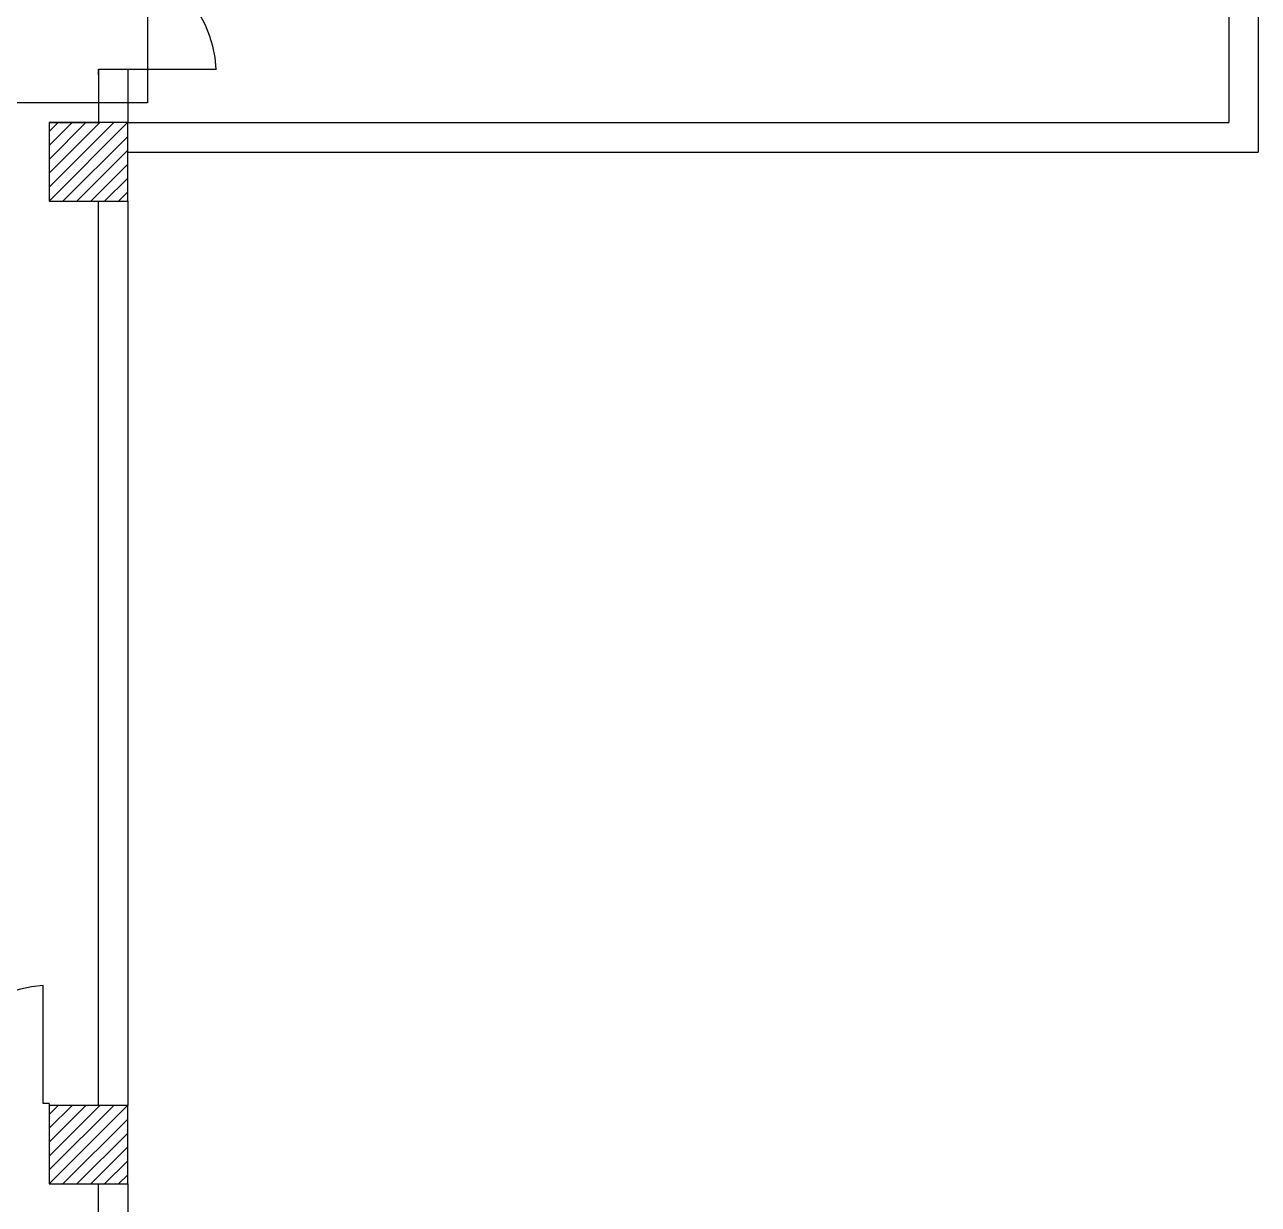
# Model space of a CAD drawing. Extents: x -9 to 600, y -23 to 65.
# Drawn here: x 272.44 to 278.71, y 37.84 to 43.85 of the extents above; entities that cross this region are included whole.
import ezdxf

# ---------------------------------------------------------------- set-up
doc = ezdxf.new("R2010")
doc.units = 0
doc.header["$LTSCALE"] = 0.8
doc.header["$MEASUREMENT"] = 0
doc.layers.get('0').update_dxf_attribs({"color": 3, "linetype": 'CONTINUOUS'})
doc.layers.add('Desenho base', color=7, linetype='CONTINUOUS')
doc.layers.add('ilum', color=2, linetype='CONTINUOUS')

# ---------------------------------------------------------------- blocks, each defined once
blk = doc.blocks.new('PD')
for p, q in [((-5, 0), (-5, 100)), ((0, 0), (-5, 0))]:
    blk.add_line(p, q)
blk.add_arc((0, 0), 100, 92.866, 180)
blk = doc.blocks.new('*X15')
at = {"color": 0}
for p, q in [((15.8, 29.8007), (16.1993, 30.2)), ((15.8, 29.8714), (16.1286, 30.2)), ((15.8, 29.9421), (16.0579, 30.2)), ((15.8, 30.0128), (15.9872, 30.2)), ((15.8, 30.0836), (15.9164, 30.2)), ((15.8, 30.1543), (15.8457, 30.2)), ((15.87, 29.8), (16.2, 30.13)), ((15.9407, 29.8), (16.2, 30.0593)), ((16.0114, 29.8), (16.2, 29.9886)), ((16.0821, 29.8), (16.2, 29.9179)), ((16.1528, 29.8), (16.2, 29.8472))]:
    blk.add_line(p, q, dxfattribs=at)

msp = doc.modelspace()

# ---------------------------------------------------------------- linework, layer by layer
at = {"layer": 'Desenho base'}
for p, q in [((278.5635, 52.648), (278.5635, 43.348)), ((278.7135, 52.648), (278.7135, 43.198)), ((272.8141, 43.6178), (272.8139, 43.348)), ((272.9635, 43.6178), (272.8141, 43.6178)), ((272.9635, 43.6178), (272.9635, 43.348)), ((272.9635, 43.348), (272.5635, 43.348)), ((272.5635, 43.348), (272.5635, 42.948)), ((272.5635, 43.348), (272.8135, 43.348)), ((272.9635, 42.948), (272.9635, 43.348)), ((272.9635, 43.348), (278.5635, 43.348)), ((272.9635, 43.198), (278.7135, 43.198)), ((272.5635, 42.948), (272.9635, 42.948)), ((272.8135, 42.948), (272.8135, 38.348)), ((272.8135, 42.948), (272.8135, 42.9159)), ((272.9635, 42.948), (272.9635, 38.348)), ((272.5635, 38.358), (272.5635, 38.278)), ((272.9635, 38.348), (272.5635, 38.348)), ((272.5635, 38.348), (272.5635, 37.948)), ((272.9635, 37.948), (272.9635, 38.348)), ((272.5635, 37.948), (272.9635, 37.948)), ((272.8135, 37.948), (272.8135, 33.348)), ((272.9635, 37.948), (272.9635, 33.348))]:
    msp.add_line(p, q, dxfattribs=at)
for points in [[(272.5635, 42.948), (272.9635, 42.948), (272.9635, 43.348), (272.5635, 43.348)], [(272.5635, 37.948), (272.9635, 37.948), (272.9635, 38.348), (272.5635, 38.348)]]:
    msp.add_lwpolyline(points, close=True, dxfattribs=at)
at = {"layer": 'ilum'}
for p, q in [((273.0635, 44.7602, 5.604), (273.0635, 43.448)), ((273.0635, 43.448), (271.5135, 43.448))]:
    msp.add_line(p, q, dxfattribs=at)

# ---------------------------------------------------------------- block references
at = {"layer": 'Desenho base', "xscale": 0.006000000000000227, "yscale": 0.006000000000000227, "zscale": 0.006000000000000227, "rotation": 270}
msp.add_blockref('PD', (272.8144, 43.5902), dxfattribs=at)
at = {"layer": 'Desenho base'}
for p in [(256.7635, 13.148), (256.7635, 8.148)]:
    msp.add_blockref('*X15', p, dxfattribs=at)
at = {"layer": 'Desenho base', "xscale": 0.006, "yscale": 0.006, "zscale": 0.006}
msp.add_blockref('PD', (272.5635, 38.358), dxfattribs=at)

doc.saveas('drawing.dxf')
